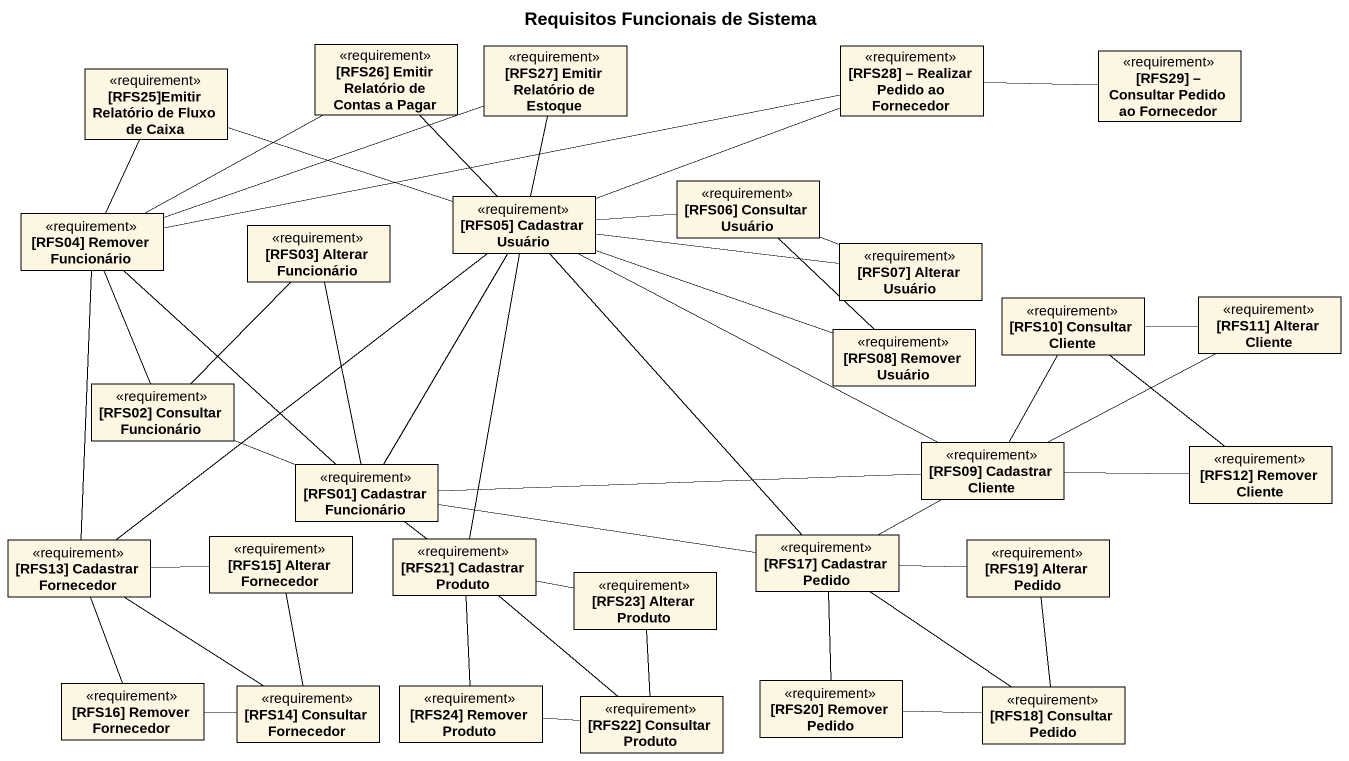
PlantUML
@startuml
title Requisitos Funcionais de Sistema
hide circle
hide empty members
class "[RFS26] Emitir Relatório de Contas a Pagar" as RFS26_Emitir_Relatório_de <<requirement>>
class "[RFS27] Emitir Relatório de Estoque" as RFS27_Emitir_Relatório_de <<requirement>>
class "[RFS28] – Realizar Pedido ao Fornecedor" as RFS28_Realizar_Pedido_ao <<requirement>>
class "[RFS25]Emitir Relatório de Fluxo de Caixa" as RFS25_Emitir_Relatório_de <<requirement>>
class "[RFS29] – Consultar Pedido ao Fornecedor" as RFS29_Consultar_Pedido_ao <<requirement>>
class "[RFS04] Remover Funcionário" as RFS04_Remover_Funcionário <<requirement>>
class "[RFS05] Cadastrar Usuário" as RFS05_Cadastrar_Usuário <<requirement>>
class "[RFS06] Consultar Usuário" as RFS06_Consultar_Usuário <<requirement>>
class "[RFS03] Alterar Funcionário" as RFS03_Alterar_Funcionário <<requirement>>
class "[RFS07] Alterar Usuário" as RFS07_Alterar_Usuário <<requirement>>
class "[RFS08] Remover Usuário" as RFS08_Remover_Usuário <<requirement>>
class "[RFS10] Consultar Cliente" as RFS10_Consultar_Cliente <<requirement>>
class "[RFS11] Alterar Cliente" as RFS11_Alterar_Cliente <<requirement>>
class "[RFS02] Consultar Funcionário" as RFS02_Consultar_Funcionário <<requirement>>
class "[RFS09] Cadastrar Cliente" as RFS09_Cadastrar_Cliente <<requirement>>
class "[RFS12] Remover Cliente" as RFS12_Remover_Cliente <<requirement>>
class "[RFS01] Cadastrar Funcionário" as RFS01_Cadastrar_Funcionário <<requirement>>
class "[RFS13] Cadastrar Fornecedor" as RFS13_Cadastrar_Fornecedor <<requirement>>
class "[RFS15] Alterar Fornecedor" as RFS15_Alterar_Fornecedor <<requirement>>
class "[RFS21] Cadastrar Produto" as RFS21_Cadastrar_Produto <<requirement>>
class "[RFS23] Alterar Produto" as RFS23_Alterar_Produto <<requirement>>
class "[RFS17] Cadastrar Pedido" as RFS17_Cadastrar_Pedido <<requirement>>
class "[RFS19] Alterar Pedido" as RFS19_Alterar_Pedido <<requirement>>
class "[RFS16] Remover Fornecedor" as RFS16_Remover_Fornecedor <<requirement>>
class "[RFS14] Consultar Fornecedor" as RFS14_Consultar_Fornecedor <<requirement>>
class "[RFS24] Remover Produto" as RFS24_Remover_Produto <<requirement>>
class "[RFS20] Remover Pedido" as RFS20_Remover_Pedido <<requirement>>
class "[RFS18] Consultar Pedido" as RFS18_Consultar_Pedido <<requirement>>
class "[RFS22] Consultar Produto" as RFS22_Consultar_Produto <<requirement>>
RFS28_Realizar_Pedido_ao -right- RFS29_Consultar_Pedido_ao
RFS04_Remover_Funcionário -right- RFS26_Emitir_Relatório_de
RFS04_Remover_Funcionário -right- RFS27_Emitir_Relatório_de
RFS04_Remover_Funcionário -right- RFS28_Realizar_Pedido_ao
RFS04_Remover_Funcionário -up- RFS25_Emitir_Relatório_de
RFS04_Remover_Funcionário -- RFS13_Cadastrar_Fornecedor
RFS05_Cadastrar_Usuário -up- RFS26_Emitir_Relatório_de
RFS05_Cadastrar_Usuário -up- RFS27_Emitir_Relatório_de
RFS05_Cadastrar_Usuário -right- RFS28_Realizar_Pedido_ao
RFS05_Cadastrar_Usuário -left- RFS25_Emitir_Relatório_de
RFS05_Cadastrar_Usuário -right- RFS07_Alterar_Usuário
RFS05_Cadastrar_Usuário -right- RFS08_Remover_Usuário
RFS05_Cadastrar_Usuário -right- RFS09_Cadastrar_Cliente
RFS05_Cadastrar_Usuário -- RFS13_Cadastrar_Fornecedor
RFS05_Cadastrar_Usuário -- RFS21_Cadastrar_Produto
RFS05_Cadastrar_Usuário -- RFS17_Cadastrar_Pedido
RFS06_Consultar_Usuário -left- RFS05_Cadastrar_Usuário
RFS06_Consultar_Usuário -right- RFS07_Alterar_Usuário
RFS06_Consultar_Usuário -- RFS08_Remover_Usuário
RFS10_Consultar_Cliente -right- RFS11_Alterar_Cliente
RFS10_Consultar_Cliente -- RFS09_Cadastrar_Cliente
RFS10_Consultar_Cliente -- RFS12_Remover_Cliente
RFS02_Consultar_Funcionário -up- RFS04_Remover_Funcionário
RFS02_Consultar_Funcionário -up- RFS03_Alterar_Funcionário
RFS09_Cadastrar_Cliente -right- RFS11_Alterar_Cliente
RFS09_Cadastrar_Cliente -right- RFS12_Remover_Cliente
RFS09_Cadastrar_Cliente -left- RFS17_Cadastrar_Pedido
RFS01_Cadastrar_Funcionário -up- RFS04_Remover_Funcionário
RFS01_Cadastrar_Funcionário -up- RFS05_Cadastrar_Usuário
RFS01_Cadastrar_Funcionário -up- RFS03_Alterar_Funcionário
RFS01_Cadastrar_Funcionário -left- RFS02_Consultar_Funcionário
RFS01_Cadastrar_Funcionário -right- RFS09_Cadastrar_Cliente
RFS01_Cadastrar_Funcionário -- RFS21_Cadastrar_Produto
RFS01_Cadastrar_Funcionário -right- RFS17_Cadastrar_Pedido
RFS13_Cadastrar_Fornecedor -right- RFS15_Alterar_Fornecedor
RFS13_Cadastrar_Fornecedor -- RFS16_Remover_Fornecedor
RFS21_Cadastrar_Produto -right- RFS23_Alterar_Produto
RFS21_Cadastrar_Produto -- RFS24_Remover_Produto
RFS21_Cadastrar_Produto -- RFS22_Consultar_Produto
RFS17_Cadastrar_Pedido -right- RFS19_Alterar_Pedido
RFS17_Cadastrar_Pedido -- RFS20_Remover_Pedido
RFS17_Cadastrar_Pedido -- RFS18_Consultar_Pedido
RFS14_Consultar_Fornecedor -up- RFS13_Cadastrar_Fornecedor
RFS14_Consultar_Fornecedor -up- RFS15_Alterar_Fornecedor
RFS14_Consultar_Fornecedor -left- RFS16_Remover_Fornecedor
RFS18_Consultar_Pedido -up- RFS19_Alterar_Pedido
RFS18_Consultar_Pedido -left- RFS20_Remover_Pedido
RFS22_Consultar_Produto -up- RFS23_Alterar_Produto
RFS22_Consultar_Produto -left- RFS24_Remover_Produto
@enduml
